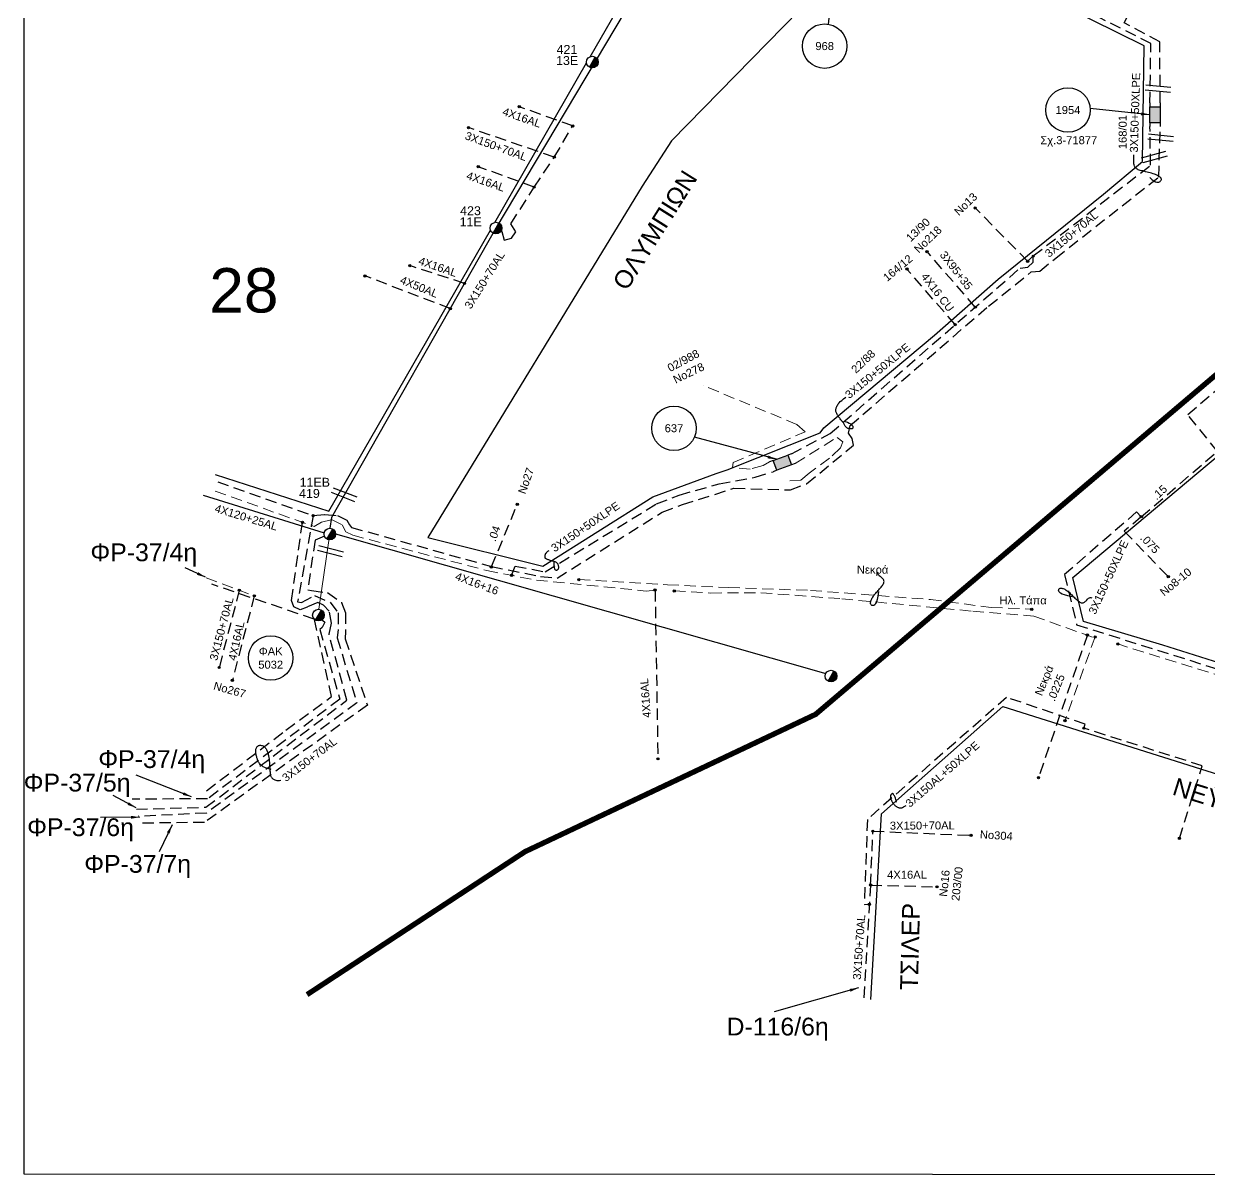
# Model space of a CAD drawing. Header units: millimetres. Extents: x 800 to 1929, y 264 to 786.
# Drawn here: x 800.5 to 933.8, y 263.7 to 393.5 of the extents above; entities that cross this region are included whole.
import ezdxf

# ---------------------------------------------------------------- set-up
doc = ezdxf.new("R2010")
doc.units = ezdxf.units.MM
doc.linetypes.add('DASHED', pattern=[19.05, 12.7, -6.35])
doc.linetypes.add('DASHEDX2', pattern=[38.1, 25.4, -12.7])
for name, color, linetype in [('Link Box 4 Διευθύνσεων', 7, 'Continuous'), ('Γυμνά εναέρια ΧΤ και ΦΟΠ (3Φ)   4x16+16AL', 7, 'Continuous'), ('Γυμνά εναέρια ΧΤ και ΦΟΠ (3Φ)   4x50+16AL', 7, 'Continuous'), ('Επιγραφές - Σχήματα', 7, 'Continuous'), ('Καλώδια ΧΤ   3x150+50AL', 7, 'DASHED'), ('Καλώδια ΧΤ   3x150+50AL XLPE', 7, 'DASHED'), ('Καλώδια ΧΤ   3x150+70AL', 7, 'DASHED'), ('Καλώδια ΧΤ   3x150AL+50XLPE', 7, 'DASHED'), ('Καλώδια ΧΤ   3x95+35 CU', 7, 'DASHED'), ('Στύλος ΦΜ', 7, 'Continuous'), ('Στύλος ΦΜ @ 1', 7, 'Continuous'), ('Συνδέσεις', 7, 'Continuous'), ('Συνεστραμμένα ΧΤ   4x120+25 AL', 7, 'SYN_LINE'), ('Τομή', 7, 'Continuous'), ('Υπόβαθρο ΔΕΗ', 7, 'Continuous'), ('Υπόγεια Καλώδια Δικτύου ΧΤ   .04', 7, 'DASHED'), ('Υπόγεια Καλώδια Δικτύου ΧΤ   .15', 7, 'DASHED'), ('Υπόγεια καλώδια Δικτύου ΧΤ και Παρ. ΧΤ - 3X150+70 AL', 7, 'DASHED'), ('Υπόγεια καλώδια Παροχών ΧΤ   .0225', 7, 'DASHED'), ('Υπόγεια καλώδια Παροχών ΧΤ   .075', 7, 'DASHED'), ('Υπόγεια καλώδια Παροχών ΧΤ   4x16AL', 7, 'DASHED'), ('Υπόγεια καλώδια Παροχών ΧΤ   4x16CU', 7, 'DASHED'), ('Υπόγεια καλώδια Παροχών ΧΤ   4x50AL', 7, 'DASHED')]:
    doc.layers.add(name, color=color, linetype=linetype)
doc.layers.add('Άγνωστα', color=7, linetype='Continuous', lineweight=5)
doc.styles.get("Standard").update_dxf_attribs({"font": 'arial.ttf'})
doc.linetypes.add('SYN_LINE', pattern='A,0.5,-0.0001,["/\\/\\/\\/",Standard,S=0.1,R=0,X=0,Y=-0.05],-0.25', length=0.7501)
doc.dimstyles.new('ISO-25', dxfattribs={"dimtxt": 2.5, "dimasz": 1, "dimexe": 1.25, "dimexo": 0.625, "dimtad": 1, "dimtxsty": 'Standard', "dimcen": 2.5, "dimadec": 0, "dimazin": 0, "dimtfac": 1, "dimtmove": 0, "dimatfit": 3, "dimfxl": 1.25, "dimarcsym": 0})

# ---------------------------------------------------------------- blocks, each defined once
blk = doc.blocks.new('ΥΠΑΡΧΩΝ ΤΣΙΜΕΝΤΕΝΙΟΣ ΣΤΥΛΟΣ')
at = {"layer": 'Στύλος ΦΜ'}
blk.add_hatch(color=256, dxfattribs=at).paths.add_polyline_path([(-1.29, -2.28, 0.574793), (2.62, 0, 0.268822), (1.3, 2.27)])
blk.add_line((-1.29, -2.28), (1.3, 2.27), dxfattribs=at)
blk.add_circle((0, 0), 2.62, dxfattribs=at)
at = {"layer": 'Στύλος ΦΜ', "flags": 4}
for tag, p in [('ΑΡΙΘΜΟΣ', (-4.68, 8.05)), ('ΤΥΠΟΣ', (-4.91, 3.03))]:
    blk.add_attdef(tag, p, '', height=4, dxfattribs=at)
blk = doc.blocks.new('ΤΟΜΗ')
at = {"layer": 'Τομή', "ltscale": 40}
for p, q in [((-5.68, 0), (5.68, 0)), ((5.68, -2.33), (-5.68, -2.33))]:
    blk.add_line(p, q, dxfattribs=at)
blk = doc.blocks.new('*U37')
at = {"layer": 'Συνδέσεις', "linetype": 'SYN_LINE', "ltscale": 40}
blk.add_hatch(color=256, dxfattribs=at).paths.add_polyline_path([(0.5, -0.01, 1), (-0.5, -0.01, 1)])
at = {"layer": 'Συνδέσεις'}
blk.add_circle((0, -0.01), 0.5, dxfattribs=at)
blk = doc.blocks.new('LINK BOX 4 ΑΝΑΧΩΡΗΣΕΩΝ')
at = {"layer": 'Link Box 4 Διευθύνσεων', "ltscale": 40}
blk.add_hatch(color=256, dxfattribs=at).paths.add_polyline_path([(-3.54, 0), (-3.54, -4.67), (3.54, -4.67), (3.54, 0)])
for p, q in [((-3.54, 0), (-5.33, 0)), ((5.33, 0), (3.54, 0)), ((-3.54, -4.67), (-5.33, -4.67)), ((5.33, -4.67), (3.54, -4.67))]:
    blk.add_line(p, q, dxfattribs=at)
blk.add_lwpolyline([(-3.54, -4.67), (-3.54, 0), (3.54, 0), (3.54, -4.67)], close=True, dxfattribs=at)

msp = doc.modelspace()

# ---------------------------------------------------------------- linework, layer by layer
at = {"layer": 'Άγνωστα', "linetype": 'DASHED', "ltscale": 0.1}
for points in [[(914.022, 367.349), (913.397, 366.773), (907.496, 372.771)], [(884.352, 344.188), (883.647, 343.775), (882.204, 343.384), (880.205, 343.562), (880.287, 344.125), (888.378, 347.576), (887.438, 348.411), (876.883, 352.811)], [(862.91, 330.953), (872.903, 330.375), (879.74, 330.06), (888.969, 329.743), (902.466, 328.714), (909.305, 327.826), (913.774, 327.633)]]:
    msp.add_lwpolyline(points, dxfattribs=at)
at = {"layer": 'Άγνωστα', "color": 85, "linetype": 'DASHED', "ltscale": 0.1}
for points in [[(887.257, 344.03), (891.974, 346.96), (892.626, 346.438), (892.333, 345.771), (891.122, 344.626), (888.828, 342.93), (887.876, 342.14), (886.634, 342.075)], [(822.011, 340.91), (833.136, 336.937), (833.968, 337.404), (835.068, 337.672), (835.079, 337.737), (836.287, 337.114), (836.702, 336.335), (837.482, 335.946), (852.565, 331.98), (858.138, 330.891), (870.493, 329.672), (871.493, 329.782)]]:
    msp.add_lwpolyline(points, dxfattribs=at)
at = {"layer": 'Άγνωστα', "color": 1, "linetype": 'SYN_LINE', "ltscale": 10}
msp.add_lwpolyline([(834.833, 335.616), (833.683, 327.619)], dxfattribs=at)
at = {"layer": 'Άγνωστα', "color": 1, "linetype": 'DASHED', "ltscale": 0.1}
msp.add_lwpolyline([(821.013, 331.155), (826.412, 329.132)], dxfattribs=at)
at = {"layer": 'Άγνωστα', "color": 7, "linetype": 'DASHED', "ltscale": 0.1}
for points in [[(873.656, 329.679), (877.717, 329.447), (883.401, 329.468), (892.487, 328.803), (907.218, 327.401), (914.106, 326.849), (920.94, 324.391)], [(920.989, 324.509), (917.592, 315.084)]]:
    msp.add_lwpolyline(points, dxfattribs=at)
at = {"layer": 'Άγνωστα', "color": 62, "linetype": 'DASHED', "ltscale": 0.1}
msp.add_lwpolyline([(923.421, 323.754), (923.421, 323.754), (942.609, 317.744), (950.66, 315.018), (964.025, 310.998), (978.509, 306.131)], dxfattribs=at)
at = {"layer": 'Γυμνά εναέρια ΧΤ και ΦΟΠ (3Φ)   4x16+16AL'}
msp.add_lwpolyline([(835.562, 336.09), (890.686, 320.377), (890.686, 320.377), (890.686, 320.377), (890.686, 320.377), (890.686, 320.377), (890.686, 320.377)], dxfattribs=at)
at = {"layer": 'Γυμνά εναέρια ΧΤ και ΦΟΠ (3Φ)   4x50+16AL', "color": 5, "linetype": 'Continuous', "ltscale": 0.1}
msp.add_lwpolyline([(891.406, 425.93), (869.302, 396.904), (853.595, 370.504), (835.114, 337.956), (834.917, 336.732)], dxfattribs=at)
at = {"layer": 'Επιγραφές - Σχήματα'}
msp.add_lwpolyline([(800.476, 264.095), (1822.688, 263.717), (1822.688, 785.504), (800.476, 785.504)], close=True, dxfattribs=at)
for points in [[(891.003, 393.434), (892.107, 403.897)], [(927.122, 376.193), (927.378, 375.97), (927.594, 375.814), (927.776, 375.715), (927.925, 375.665), (928.048, 375.653), (928.147, 375.67), (928.228, 375.707), (928.293, 375.754), (928.348, 375.802), (928.39, 375.852), (928.421, 375.901), (928.438, 375.952), (928.442, 376.004), (928.431, 376.057), (928.405, 376.111), (928.364, 376.166), (928.306, 376.223), (928.232, 376.281), (928.143, 376.34), (928.04, 376.398), (927.924, 376.456), (927.795, 376.513), (927.655, 376.568), (927.504, 376.621), (927.343, 376.672), (927.176, 376.72), (927.004, 376.765), (926.832, 376.808), (926.662, 376.849), (926.496, 376.888), (926.339, 376.926), (926.194, 376.962), (926.061, 376.997), (925.942, 377.033), (925.836, 377.072), (925.741, 377.116), (925.658, 377.167), (925.585, 377.227), (925.521, 377.299), (925.466, 377.384), (925.42, 377.484), (925.382, 377.602), (925.354, 377.738), (925.334, 377.893), (925.324, 378.071), (925.325, 378.272), (925.336, 378.497), (925.359, 378.748)], [(892.877, 348.747), (893.136, 348.651), (893.338, 348.556), (893.491, 348.465), (893.6, 348.377), (893.674, 348.296), (893.719, 348.221), (893.743, 348.153), (893.751, 348.095), (893.751, 348.047), (893.743, 348.008), (893.728, 347.977), (893.706, 347.953), (893.677, 347.936), (893.641, 347.924), (893.599, 347.916), (893.551, 347.911), (893.497, 347.909), (893.439, 347.91), (893.377, 347.914), (893.313, 347.924), (893.249, 347.938), (893.187, 347.959), (893.126, 347.987), (893.07, 348.022), (893.019, 348.066), (892.971, 348.117), (892.927, 348.174), (892.885, 348.236), (892.844, 348.303), (892.802, 348.372), (892.76, 348.443), (892.715, 348.514), (892.667, 348.585), (892.615, 348.656), (892.561, 348.727), (892.505, 348.799), (892.447, 348.872), (892.387, 348.947), (892.325, 349.025), (892.263, 349.105), (892.2, 349.189), (892.137, 349.275), (892.077, 349.363), (892.02, 349.452), (891.968, 349.541), (891.921, 349.63), (891.883, 349.717), (891.853, 349.801), (891.832, 349.883), (891.821, 349.963), (891.82, 350.041), (891.827, 350.119), (891.842, 350.197), (891.864, 350.277), (891.894, 350.359), (891.93, 350.444), (891.973, 350.533), (892.029, 350.628), (892.102, 350.732), (892.2, 350.848), (892.327, 350.977), (892.491, 351.122), (892.696, 351.286), (892.95, 351.471)], [(860.113, 332.939), (860.103, 332.671), (860.112, 332.461), (860.137, 332.301), (860.175, 332.186), (860.223, 332.108), (860.277, 332.059), (860.333, 332.035), (860.388, 332.026), (860.44, 332.028), (860.487, 332.04), (860.529, 332.06), (860.566, 332.088), (860.597, 332.124), (860.622, 332.167), (860.64, 332.217), (860.652, 332.274), (860.656, 332.337), (860.653, 332.404), (860.643, 332.473), (860.626, 332.543), (860.603, 332.612), (860.573, 332.678), (860.537, 332.739), (860.495, 332.794), (860.447, 332.841), (860.393, 332.88), (860.334, 332.914), (860.269, 332.944), (860.2, 332.969), (860.126, 332.993), (860.047, 333.015), (859.964, 333.037), (859.878, 333.061), (859.789, 333.086), (859.7, 333.111), (859.613, 333.137), (859.529, 333.163), (859.45, 333.189), (859.379, 333.215), (859.317, 333.241), (859.266, 333.265), (859.224, 333.29), (859.191, 333.314), (859.166, 333.338), (859.147, 333.363), (859.134, 333.388), (859.125, 333.415), (859.119, 333.444), (859.116, 333.474), (859.114, 333.505), (859.114, 333.538), (859.116, 333.571), (859.119, 333.605), (859.123, 333.639), (859.128, 333.672), (859.134, 333.704), (859.142, 333.735), (859.15, 333.766), (859.159, 333.795), (859.171, 333.825), (859.184, 333.854), (859.199, 333.884), (859.217, 333.914), (859.237, 333.945), (859.26, 333.978), (859.288, 334.011), (859.319, 334.046), (859.355, 334.081), (859.397, 334.116), (859.445, 334.151), (859.499, 334.185), (859.561, 334.22)], [(896.609, 329.6), (896.552, 329.109), (896.479, 328.731), (896.394, 328.451), (896.302, 328.256), (896.206, 328.131), (896.112, 328.062), (896.024, 328.035), (895.945, 328.036), (895.878, 328.054), (895.825, 328.084), (895.785, 328.126), (895.756, 328.178), (895.738, 328.239), (895.731, 328.307), (895.734, 328.381), (895.746, 328.46), (895.767, 328.542), (895.796, 328.627), (895.832, 328.715), (895.875, 328.804), (895.925, 328.895), (895.981, 328.987), (896.042, 329.079), (896.109, 329.172), (896.18, 329.264), (896.255, 329.355), (896.333, 329.447), (896.413, 329.54), (896.496, 329.632), (896.579, 329.726), (896.664, 329.821), (896.748, 329.918), (896.831, 330.016), (896.911, 330.114), (896.987, 330.213), (897.056, 330.31), (897.117, 330.406), (897.168, 330.498), (897.206, 330.586), (897.231, 330.669), (897.241, 330.746), (897.236, 330.818), (897.217, 330.886), (897.186, 330.951), (897.143, 331.013), (897.089, 331.074), (897.025, 331.135), (896.953, 331.196), (896.873, 331.258), (896.792, 331.322), (896.714, 331.39), (896.646, 331.463), (896.593, 331.54), (896.561, 331.624), (896.555, 331.715), (896.581, 331.814)], [(918.402, 329.036), (917.917, 329.127), (917.545, 329.225), (917.272, 329.329), (917.083, 329.434), (916.964, 329.537), (916.902, 329.636), (916.881, 329.726), (916.888, 329.805), (916.91, 329.87), (916.944, 329.921), (916.988, 329.958), (917.042, 329.984), (917.104, 329.997), (917.172, 330), (917.246, 329.992), (917.323, 329.974), (917.404, 329.948), (917.487, 329.914), (917.572, 329.872), (917.659, 329.823), (917.746, 329.767), (917.834, 329.705), (917.922, 329.637), (918.009, 329.565), (918.096, 329.488), (918.183, 329.407), (918.269, 329.323), (918.356, 329.236), (918.443, 329.147), (918.531, 329.058), (918.62, 328.967), (918.71, 328.877), (918.803, 328.788), (918.896, 328.701), (918.989, 328.619), (919.082, 328.543), (919.173, 328.476), (919.261, 328.419), (919.346, 328.374), (919.428, 328.344), (919.504, 328.329), (919.576, 328.329), (919.645, 328.343), (919.712, 328.37), (919.777, 328.409), (919.841, 328.459), (919.906, 328.518), (919.972, 328.586), (920.039, 328.661), (920.109, 328.738), (920.182, 328.811), (920.259, 328.874), (920.34, 328.922), (920.426, 328.949), (920.517, 328.948), (920.614, 328.916)], [(828.31, 309.576), (828.031, 309.653), (827.794, 309.735), (827.594, 309.819), (827.428, 309.905), (827.29, 309.992), (827.177, 310.079), (827.085, 310.166), (827.009, 310.251), (826.946, 310.334), (826.894, 310.414), (826.85, 310.495), (826.813, 310.575), (826.782, 310.655), (826.754, 310.738), (826.729, 310.823), (826.704, 310.911), (826.679, 311.003), (826.653, 311.098), (826.629, 311.196), (826.607, 311.296), (826.589, 311.396), (826.576, 311.496), (826.568, 311.596), (826.568, 311.694), (826.576, 311.79), (826.593, 311.882), (826.618, 311.969), (826.652, 312.049), (826.694, 312.121), (826.745, 312.184), (826.805, 312.236), (826.874, 312.276), (826.951, 312.302), (827.034, 312.316), (827.123, 312.316), (827.213, 312.304), (827.304, 312.281), (827.393, 312.246), (827.477, 312.199), (827.555, 312.142), (827.625, 312.075), (827.687, 312), (827.743, 311.917), (827.791, 311.829), (827.834, 311.738), (827.872, 311.643), (827.906, 311.549), (827.936, 311.455), (827.963, 311.363), (827.987, 311.274), (828.009, 311.185), (828.028, 311.097), (828.045, 311.008), (828.06, 310.918), (828.073, 310.826), (828.085, 310.732), (828.094, 310.634), (828.103, 310.533), (828.11, 310.43), (828.116, 310.324), (828.122, 310.216), (828.128, 310.106), (828.133, 309.994), (828.139, 309.882), (828.146, 309.768), (828.153, 309.655), (828.161, 309.543), (828.169, 309.434), (828.179, 309.329), (828.19, 309.228), (828.202, 309.134), (828.215, 309.046), (828.231, 308.967), (828.248, 308.895), (828.27, 308.83), (828.297, 308.769), (828.331, 308.713), (828.373, 308.66), (828.423, 308.608), (828.484, 308.557), (828.556, 308.506), (828.641, 308.459), (828.737, 308.417), (828.845, 308.384), (828.965, 308.364), (829.098, 308.359), (829.244, 308.372), (829.402, 308.407)], [(898.628, 305.923), (898.599, 306.09), (898.564, 306.236), (898.526, 306.365), (898.486, 306.475), (898.444, 306.57), (898.402, 306.649), (898.363, 306.715), (898.325, 306.767), (898.292, 306.808), (898.262, 306.839), (898.236, 306.86), (898.211, 306.872), (898.189, 306.878), (898.168, 306.877), (898.149, 306.872), (898.129, 306.862), (898.11, 306.85), (898.09, 306.835), (898.071, 306.817), (898.053, 306.797), (898.035, 306.775), (898.019, 306.751), (898.003, 306.724), (897.99, 306.696), (897.978, 306.667), (897.968, 306.635), (897.96, 306.602), (897.955, 306.567), (897.952, 306.531), (897.952, 306.493), (897.955, 306.453), (897.962, 306.412), (897.971, 306.369), (897.984, 306.324), (898, 306.278), (898.019, 306.229), (898.041, 306.179), (898.066, 306.127), (898.094, 306.073), (898.125, 306.017), (898.158, 305.959), (898.195, 305.899), (898.234, 305.839), (898.275, 305.779), (898.32, 305.72), (898.367, 305.663), (898.416, 305.608), (898.468, 305.556), (898.523, 305.508), (898.58, 305.464), (898.638, 305.424), (898.698, 305.389), (898.76, 305.357), (898.822, 305.33), (898.885, 305.308), (898.949, 305.29), (899.012, 305.277), (899.08, 305.272), (899.153, 305.277), (899.236, 305.296), (899.333, 305.33), (899.445, 305.384), (899.577, 305.459), (899.731, 305.559)]]:
    msp.add_lwpolyline(points, dxfattribs=at)
for centre in [(890.564, 390.973), (917.935, 383.777), (873.619, 347.98), (828.258, 322.132)]:
    msp.add_circle(centre, 2.5, dxfattribs=at)
at = {"layer": 'Καλώδια ΧΤ   3x150+50AL', "color": 5, "ltscale": 0.1}
msp.add_lwpolyline([(928.32, 384.579), (928.25, 391.456), (924.242, 393.611), (926.001, 396.904), (929.661, 404.175), (892.659, 423.344), (891.39, 423.081), (889.214, 424.286), (872.521, 428.446), (871.444, 429.428), (864.281, 432.965), (847.45, 439.639), (830.99, 447.92), (821.42, 452.956)], dxfattribs=at)
at = {"layer": 'Καλώδια ΧΤ   3x150+50AL XLPE', "color": 6, "linetype": 'DASHED', "ltscale": 0.1}
msp.add_lwpolyline([(927.153, 384.579), (927.259, 391.265), (916.055, 396.904), (893.804, 408.034), (893.063, 406.484)], dxfattribs=at)
at = {"layer": 'Καλώδια ΧΤ   3x150+50AL XLPE', "color": 27, "linetype": 'DASHED', "ltscale": 0.1}
msp.add_lwpolyline([(822.293, 341.957), (833.032, 338.16), (834.348, 338.27), (835.788, 338.168), (836.826, 337.628), (837.117, 337.119), (837.335, 336.828), (853.103, 332.434), (858.603, 331.307), (860.461, 331.124), (872.295, 338.56), (874.566, 339.397), (880.347, 341.228), (886.712, 341.049), (888.54, 341.735), (893.821, 346.077), (893.653, 346.818), (893.245, 347.429), (893.43, 348.299), (909.009, 361.723), (913.807, 365.572), (914.756, 365.667), (916.559, 367.136), (928.147, 376.249), (928.318, 381.914)], dxfattribs=at)
at = {"layer": 'Καλώδια ΧΤ   3x150+50AL XLPE', "color": 85, "linetype": 'DASHED', "ltscale": 0.1}
msp.add_lwpolyline([(855.351, 331.435), (855.762, 332.485), (859.124, 331.83), (871.654, 339.478), (874.203, 340.47), (878.681, 341.731), (882.753, 342.48), (884.762, 343.096)], dxfattribs=at)
at = {"layer": 'Καλώδια ΧΤ   3x150+50AL XLPE', "color": 2, "linetype": 'DASHED', "ltscale": 0.1}
msp.add_lwpolyline([(926.18, 338.034), (925.658, 338.568), (917.559, 331.544), (918.907, 325.872), (944.474, 317.847), (959.766, 312.992), (963.035, 311.993), (966.074, 311.109), (978.871, 307.24)], dxfattribs=at)
at = {"layer": 'Καλώδια ΧΤ   3x150+70AL', "color": 5, "linetype": 'DASHED', "ltscale": 0.1}
msp.add_lwpolyline([(860.157, 378.481), (850.5, 381.804)], dxfattribs=at)
at = {"layer": 'Καλώδια ΧΤ   3x150+70AL', "color": 85, "ltscale": 0.1}
msp.add_lwpolyline([(813.148, 305.12), (820.964, 305.347), (836.836, 317.4), (834.816, 324.8), (835.103, 326.059), (834.845, 327.416), (834.2, 328.092), (833.54, 328.398), (832.363, 327.867), (831.558, 327.561), (830.865, 327.899), (830.607, 328.623), (831.835, 337.392)], dxfattribs=at)
at = {"layer": 'Καλώδια ΧΤ   3x150+70AL', "color": 27, "ltscale": 0.1}
msp.add_lwpolyline([(833.032, 338.16), (831.281, 328.445), (831.735, 328.38), (833.192, 329.157), (834.941, 328.413), (835.851, 327.203), (835.851, 325.359), (835.722, 324.42), (837.957, 317.098), (821.036, 304.685), (813.393, 304.33)], dxfattribs=at)
at = {"layer": 'Καλώδια ΧΤ   3x150+70AL', "color": 5, "ltscale": 0.1}
msp.add_lwpolyline([(834.3, 335.837), (833.248, 335.408), (832.421, 329.803), (832.861, 329.726), (834.644, 329.493), (836.226, 328.398), (836.666, 327.236), (836.666, 325.138), (836.64, 324.312), (839.131, 316.838), (820.82, 303.636), (813.272, 303.553)], dxfattribs=at)
at = {"layer": 'Καλώδια ΧΤ   3x150+70AL', "color": 7, "ltscale": 0.1}
msp.add_lwpolyline([(821.038, 307.192), (829.941, 314.008), (835.111, 317.789), (833.163, 326.511), (821.625, 330.43)], dxfattribs=at)
at = {"layer": 'Καλώδια ΧΤ   3x150+70AL', "color": 1, "ltscale": 0.1}
msp.add_lwpolyline([(833.918, 326.493), (834.337, 326.175), (834.057, 325.578), (833.765, 325.349), (836.024, 317.507), (821.16, 306.291), (812.692, 306.258)], dxfattribs=at)
at = {"layer": 'Καλώδια ΧΤ   3x150+70AL', "color": 85, "linetype": 'DASHED', "ltscale": 0.1}
msp.add_lwpolyline([(895.729, 296.594), (895.986, 302.657), (907.021, 302.189)], dxfattribs=at)
at = {"layer": 'Καλώδια ΧΤ   3x150AL+50XLPE', "color": 85, "ltscale": 0.1}
for points in [[(919.716, 314.242), (919.875, 314.69), (911.035, 317.706), (895.365, 303.981), (895.029, 294.392), (895.695, 294.429)], [(930.471, 301.847), (933.03, 310.012), (919.716, 314.242)]]:
    msp.add_lwpolyline(points, dxfattribs=at)
at = {"layer": 'Καλώδια ΧΤ   3x95+35 CU', "linetype": 'DASHED', "ltscale": 0.1}
msp.add_lwpolyline([(907.506, 361.613), (902.084, 367.856)], dxfattribs=at)
at = {"layer": 'Συνεστραμμένα ΧΤ   4x120+25 AL', "color": 1, "ltscale": 10}
msp.add_lwpolyline([(820.66, 340.468), (834.267, 336.208)], dxfattribs=at)
at = {"layer": 'Υπόβαθρο ΔΕΗ', "linetype": 'DASHEDX2', "ltscale": 0.5, "const_width": 0.6, "flags": 128}
msp.add_lwpolyline([(832.344, 284.266), (856.857, 300.347), (889.55, 315.802), (934.941, 354.308), (1014.073, 421.285), (1149.871, 538.765), (1218.128, 597.608), (1288.246, 657.352), (1365.983, 724.094), (1393.161, 747.604), (1397.349, 751.092), (1399.044, 752.188), (1401.238, 753.184), (1426.765, 765.542)], dxfattribs=at)
at = {"layer": 'Υπόβαθρο ΔΕΗ'}
for points in [[(864.184, 389.78), (868.276, 396.904), (877.889, 410.266), (842.194, 426.203), (823.33, 436.199)], [(914.646, 396.904), (893.732, 407.279), (889.542, 396.904), (889.542, 396.904), (889.542, 396.904), (889.542, 396.904), (889.542, 396.904), (873.332, 380.322), (870.021, 375.213), (845.935, 335.699), (858.873, 332.473), (871.254, 340.282), (878.345, 342.904), (879.603, 343.323), (890.044, 347.469), (890.463, 348.045), (902.918, 358.462), (910.091, 364.766), (921.923, 374.335), (926.314, 377.997), (926.504, 391.015), (914.646, 396.904)], [(853.481, 371.148), (863.787, 389.09)], [(822.027, 342.77), (834.812, 338.648), (852.981, 370.277)], [(919.663, 326.243), (918.473, 331.179), (949.148, 356.928), (986.66, 346.527), (982.607, 306.596), (952.804, 315.93), (928.594, 323.59), (919.663, 326.243)], [(895.769, 283.725), (896.947, 304.588), (910.591, 316.675), (951.632, 303.731), (981.14, 294.712), (980.028, 283.517)]]:
    msp.add_lwpolyline(points, dxfattribs=at)
at = {"layer": 'Υπόγεια Καλώδια Δικτύου ΧΤ   .04', "color": 30, "linetype": 'DASHED', "ltscale": 0.1}
msp.add_lwpolyline([(853.103, 332.434), (855.993, 339.421)], dxfattribs=at)
at = {"layer": 'Υπόγεια Καλώδια Δικτύου ΧΤ   .15', "color": 2, "ltscale": 0.1}
for points in [[(934.75, 345.366), (931.408, 349.52), (954.11, 368.997), (955.73, 370.257)], [(926.18, 338.034), (934.75, 345.366)]]:
    msp.add_lwpolyline(points, dxfattribs=at)
at = {"layer": 'Υπόγεια καλώδια Δικτύου ΧΤ και Παρ. ΧΤ - 3X150+70 AL', "ltscale": 0.1}
msp.add_lwpolyline([(886.848, 345.123), (891.185, 347.383), (908.473, 362.454), (912.539, 365.991), (913.421, 366.097), (914.022, 366.661), (914.022, 367.367), (927.231, 377.568), (927.151, 381.915)], dxfattribs=at)
at = {"layer": 'Υπόγεια καλώδια Δικτύου ΧΤ και Παρ. ΧΤ - 3X150+70 AL', "color": 1, "ltscale": 0.1}
msp.add_lwpolyline([(824.723, 329.765), (822.46, 321.072)], dxfattribs=at)
at = {"layer": 'Υπόγεια καλώδια Δικτύου ΧΤ και Παρ. ΧΤ - 3X150+70 AL', "color": 85, "ltscale": 0.1}
msp.add_lwpolyline([(895.729, 296.594), (894.964, 283.612)], dxfattribs=at)
at = {"layer": 'Υπόγεια καλώδια Παροχών ΧΤ   .0225', "color": 7, "linetype": 'DASHED', "ltscale": 0.1}
msp.add_lwpolyline([(920.112, 324.737), (914.615, 308.678)], dxfattribs=at)
at = {"layer": 'Υπόγεια καλώδια Παροχών ΧΤ   .075', "color": 2, "ltscale": 0.1}
msp.add_lwpolyline([(926.18, 338.034), (924.263, 336.406), (929.218, 331.284)], dxfattribs=at)
at = {"layer": 'Υπόγεια καλώδια Παροχών ΧΤ   4x16AL', "color": 5, "ltscale": 0.1}
for points in [[(853.595, 370.504), (854.273, 370.128), (854.532, 369.127), (855.339, 369.385), (855.824, 370.063), (855.275, 370.999), (857.894, 375.113), (860.157, 378.481), (862.224, 381.998), (856.217, 384.16)], [(857.894, 375.113), (851.599, 377.408)], [(850.059, 364.277), (843.905, 366.283)]]:
    msp.add_lwpolyline(points, dxfattribs=at)
at = {"layer": 'Υπόγεια καλώδια Παροχών ΧΤ   4x16AL', "color": 85, "ltscale": 0.1}
for points in [[(871.493, 329.782), (871.807, 310.794)], [(895.729, 296.594), (903.195, 296.391)]]:
    msp.add_lwpolyline(points, dxfattribs=at)
at = {"layer": 'Υπόγεια καλώδια Παροχών ΧΤ   4x16AL', "color": 1, "ltscale": 0.1}
msp.add_lwpolyline([(826.412, 329.132), (823.944, 319.623)], dxfattribs=at)
at = {"layer": 'Υπόγεια καλώδια Παροχών ΧΤ   4x16CU', "ltscale": 0.1}
msp.add_lwpolyline([(905.241, 359.646), (899.819, 365.889)], dxfattribs=at)
at = {"layer": 'Υπόγεια καλώδια Παροχών ΧΤ   4x50AL', "color": 5, "ltscale": 0.1}
msp.add_lwpolyline([(848.454, 361.45), (838.867, 365.121)], dxfattribs=at)

# ---------------------------------------------------------------- block references
at = {"layer": 'Link Box 4 Διευθύνσεων'}
for p, xscale, yscale, zscale, rotation in [((927.152, 383.247), 0.2500000000000003, 0.2500000000000003, 0.2500000000000003, 89.95760839588681), ((885.6, 344.656), 0.2500000000000216, 0.2500000000000216, 0.2500000000000216, 20.52804121423689)]:
    msp.add_blockref('LINK BOX 4 ΑΝΑΧΩΡΗΣΕΩΝ', p, dxfattribs=dict(at, xscale=xscale, yscale=yscale, zscale=zscale, rotation=rotation))
at = {"layer": 'Στύλος ΦΜ @ 1', "ltscale": 40}
ref = msp.add_blockref('ΥΠΑΡΧΩΝ ΤΣΙΜΕΝΤΕΝΙΟΣ ΣΤΥΛΟΣ', (864.436, 389.177), dxfattribs=dict(at, xscale=0.25, yscale=0.25, zscale=0.25))
ref.add_attrib('ΤΥΠΟΣ', '13E', (860.356, 388.847), dxfattribs={"layer": 'Στύλος ΦΜ', "height": 1, "flags": 4})
ref.add_attrib('ΑΡΙΘΜΟΣ', '421', (860.415, 390.104), dxfattribs={"layer": 'Στύλος ΦΜ', "height": 1, "flags": 4})
ref = msp.add_blockref('ΥΠΑΡΧΩΝ ΤΣΙΜΕΝΤΕΝΙΟΣ ΣΤΥΛΟΣ', (853.595, 370.504), dxfattribs=dict(at, xscale=0.25, yscale=0.25, zscale=0.25))
ref.add_attrib('ΤΥΠΟΣ', '11E', (849.506, 370.698), dxfattribs={"layer": 'Στύλος ΦΜ', "height": 1, "flags": 4})
ref.add_attrib('ΑΡΙΘΜΟΣ', '423', (849.565, 371.955), dxfattribs={"layer": 'Στύλος ΦΜ', "height": 1, "flags": 4})
ref = msp.add_blockref('ΥΠΑΡΧΩΝ ΤΣΙΜΕΝΤΕΝΙΟΣ ΣΤΥΛΟΣ', (834.908, 336.078), dxfattribs=dict(at, xscale=0.25, yscale=0.25, zscale=0.25))
ref.add_attrib('ΤΥΠΟΣ', '419', (831.451, 340.15), dxfattribs={"layer": 'Στύλος ΦΜ', "height": 1, "flags": 4})
ref.add_attrib('ΑΡΙΘΜΟΣ', '11EB', (831.51, 341.407), dxfattribs={"layer": 'Στύλος ΦΜ', "height": 1, "flags": 4})
at = {"layer": 'Στύλος ΦΜ @ 1', "ltscale": 40, "xscale": 0.25, "yscale": 0.25, "zscale": 0.25}
for p in [(833.632, 326.967), (891.28, 320.104)]:
    msp.add_blockref('ΥΠΑΡΧΩΝ ΤΣΙΜΕΝΤΕΝΙΟΣ ΣΤΥΛΟΣ', p, dxfattribs=at)
at = {"layer": 'Συνδέσεις', "xscale": 0.25, "yscale": 0.25, "zscale": 0.25}
for p in [(856.217, 384.16), (850.5, 381.804), (862.224, 381.998), (851.599, 377.408), (860.157, 378.481), (857.894, 375.113), (907.496, 372.771), (902.084, 367.856), (913.397, 366.773), (914.022, 367.349), (843.905, 366.283), (899.82, 365.891), (838.867, 365.121), (850.059, 364.277), (848.454, 361.45), (907.506, 361.613), (905.243, 359.648), (855.993, 339.421), (831.835, 337.392), (833.032, 338.16), (926.18, 338.034), (853.078, 332.376), (855.351, 331.435), (862.91, 330.953), (929.218, 331.284), (824.723, 329.765), (871.493, 329.782), (873.656, 329.679), (826.412, 329.132), (913.849, 327.603), (920.112, 324.737), (920.989, 324.509), (923.542, 323.72), (822.46, 321.072), (823.944, 319.623), (917.592, 315.084), (919.716, 314.242), (871.807, 310.794), (914.615, 308.678), (895.986, 302.657), (907.021, 302.189), (930.471, 301.847), (895.729, 296.594), (903.195, 296.391), (895.601, 294.424)]:
    msp.add_blockref('*U37', p, dxfattribs=at)
at = {"layer": 'Τομή'}
for p, xscale, yscale, zscale, rotation in [((928.101, 386.478), 0.2500000000000607, 0.2500000000000607, 0.2500000000000607, 354.4466958912296), ((928.39, 380.95), 0.2500000000000607, 0.2500000000000607, 0.2500000000000607, 354.4466958912296), ((927.569, 378.78), 0.2500000000000527, 0.2500000000000527, 0.2500000000000527, 14.87376761114723), ((836.616, 340.771), 0.250000000000034, 0.250000000000034, 0.250000000000034, 338.8490437442309), ((835.056, 334.445), 0.2499999999999933, 0.2499999999999933, 0.2499999999999933, 345.0144698907734)]:
    msp.add_blockref('ΤΟΜΗ', p, dxfattribs=dict(at, xscale=xscale, yscale=yscale, zscale=zscale, rotation=rotation))

# ---------------------------------------------------------------- texts
at = {"layer": 'Γυμνά εναέρια ΧΤ και ΦΟΠ (3Φ)   4x16+16AL', "color": 7, "insert": (849.237, 331.812), "char_height": 0.9, "width": 84.18588, "attachment_point": 1, "rotation": 339.7411}
msp.add_mtext('4X16+16', dxfattribs=at)
at = {"layer": 'Επιγραφές - Σχήματα', "color": 7, "char_height": 0.9}
for s, insert, width, attachment_point in [('968', (890.564, 390.973), 0.62633, 5), ('1954', (917.935, 383.777), 0.62633, 5), ('637', (873.619, 347.98), 0.62633, 5), ('Νεκρά', (894.187, 332.527), 84.18588, 1), ('Ηλ. Τάπα', (910.22, 329.068), 84.18588, 1), ('ΦΑΚ\\P5032', (828.258, 322.132), 0.62633, 5)]:
    msp.add_mtext(s, dxfattribs=dict(at, insert=insert, width=width, attachment_point=attachment_point))
at = {"layer": 'Επιγραφές - Σχήματα', "color": 7, "char_height": 0.9, "width": 84.18588, "attachment_point": 1}
for s, insert, rotation in [('168/01', (923.63, 379.382), 89.92078), ('No13', (905.033, 372.49), 43.83655), ('13/90', (899.619, 369.545), 43.83655), ('No218', (900.525, 368.27), 43.83655), ('164/12', (897.024, 365.124), 39.96919), ('02/988', (872.765, 355.08), 28.15603), ('22/88', (893.458, 354.737), 43.83655), ('No278', (873.41, 353.794), 25.73959), ('No27', (856.046, 340.805), 70.50171), ('No8-10', (928.174, 329.739), 39.46545), ('No267', (821.99, 319.49), 344.34944), ('No304', (908.053, 302.746), 356.60296), ('No16', (903.435, 295.34), 84.03133), ('203/00', (904.816, 294.865), 84.03133)]:
    msp.add_mtext(s, dxfattribs=dict(at, insert=insert, rotation=rotation))
at = {"layer": 'Επιγραφές - Σχήματα'}
for s, insert, char_height, width, attachment_point in [('Σχ.3-71877', (918.025, 380.256), 0.9, 8.55915, 5), ('28', (821.357, 366.002), 5, 21.57091, 1), ('ΦΡ-37/4η', (807.977, 335.024), 2, 8.55915, 1), ('ΦΡ-37/4η', (808.867, 311.764), 2, 8.55915, 1), ('ΦΡ-37/5η', (800.476, 309.116), 2, 8.55915, 1), ('ΦΡ-37/6η', (800.863, 304.1), 2, 8.55915, 1), ('ΦΡ-37/7η', (807.284, 299.974), 2, 8.55915, 1), ('D-116/6η', (879.53, 281.673), 2, 8.55915, 1)]:
    msp.add_mtext(s, dxfattribs=dict(at, insert=insert, char_height=char_height, width=width, attachment_point=attachment_point))
at = {"layer": 'Επιγραφές - Σχήματα', "char_height": 2, "width": 22.30794, "attachment_point": 1}
for s, insert, rotation in [('ΟΛΥΜΠΙΩΝ', (866.6, 364.398), 57.88769), ('ΝΕΫΓΥ', (930.142, 308.714), 342.7228), ('ΤΣΙΛΕΡ', (899.04, 284.796), 88.46045)]:
    msp.add_mtext(s, dxfattribs=dict(at, insert=insert, rotation=rotation))
at = {"layer": 'Καλώδια ΧΤ   3x150+50AL XLPE', "color": 7, "char_height": 0.9, "width": 84.18588, "attachment_point": 1}
for insert, rotation in [((924.884, 379.015), 88.23512), ((892.756, 351.944), 39.26), ((859.682, 334.754), 34.06824), ((920.202, 327.344), 65.31829)]:
    msp.add_mtext('3X150+50XLPE', dxfattribs=dict(at, insert=insert, rotation=rotation))
at = {"layer": 'Καλώδια ΧΤ   3x150+70AL', "color": 7, "char_height": 0.9, "width": 84.18588, "attachment_point": 1}
for insert, rotation in [((850.332, 381.383), 339.90912), ((850.001, 361.796), 57.98428), ((829.429, 308.882), 36.97048), ((897.893, 303.729), 0.19716)]:
    msp.add_mtext('3X150+70AL', dxfattribs=dict(at, insert=insert, rotation=rotation))
at = {"layer": 'Καλώδια ΧΤ   3x150AL+50XLPE', "color": 7, "insert": (903.824, 309.05), "char_height": 0.9, "width": 13.92422, "attachment_point": 5, "rotation": 40.97943}
msp.add_mtext('3X150AL+50XLPE', dxfattribs=at)
at = {"layer": 'Καλώδια ΧΤ   3x95+35 CU', "color": 7, "char_height": 0.9, "width": 84.18588, "attachment_point": 1, "rotation": 307.69078}
for s, insert in [('3X95+35', (904.173, 368.021)), ('4X16 CU', (902.066, 365.577))]:
    msp.add_mtext(s, dxfattribs=dict(at, insert=insert))
at = {"layer": 'Συνεστραμμένα ΧΤ   4x120+25 AL', "color": 7, "insert": (822.143, 339.449), "char_height": 0.9, "width": 84.18588, "attachment_point": 1, "rotation": 343.0521}
msp.add_mtext('4X120+25AL', dxfattribs=at)
at = {"layer": 'Υπόγεια Καλώδια Δικτύου ΧΤ   .04', "color": 7, "insert": (852.692, 335.464), "char_height": 0.9, "width": 84.18588, "attachment_point": 1, "rotation": 70.50171}
msp.add_mtext('.04', dxfattribs=at)
at = {"layer": 'Υπόγεια Καλώδια Δικτύου ΧΤ   .15', "color": 7, "insert": (927.288, 340.513), "char_height": 0.9, "width": 84.18588, "attachment_point": 1, "rotation": 42.59787}
msp.add_mtext('.15', dxfattribs=at)
at = {"layer": 'Υπόγεια καλώδια Δικτύου ΧΤ και Παρ. ΧΤ - 3X150+70 AL', "color": 7, "char_height": 0.9, "width": 84.18588, "attachment_point": 1}
for insert, rotation in [((915.225, 367.828), 39.78354), ((821.366, 322.015), 75.17492), ((893.73, 285.985), 85.98788)]:
    msp.add_mtext('3X150+70AL', dxfattribs=dict(at, insert=insert, rotation=rotation))
at = {"layer": 'Υπόγεια καλώδια Παροχών ΧΤ   .0225', "color": 7, "char_height": 0.9, "width": 84.18588, "attachment_point": 1, "rotation": 67.74961}
for s, insert in [('Νεκρά', (914.165, 318.145)), ('.0225', (915.588, 317.517))]:
    msp.add_mtext(s, dxfattribs=dict(at, insert=insert))
at = {"layer": 'Υπόγεια καλώδια Παροχών ΧΤ   .075', "color": 7, "insert": (926.641, 336.193), "char_height": 0.9, "width": 84.18588, "attachment_point": 1, "rotation": 313.6793}
msp.add_mtext('.075', dxfattribs=at)
at = {"layer": 'Υπόγεια καλώδια Παροχών ΧΤ   4x16AL', "color": 7, "char_height": 0.9, "width": 84.18588, "attachment_point": 1}
for insert, rotation in [((854.539, 384.097), 340.93396), ((850.479, 376.894), 340.93396), ((845.09, 367.3), 340.93396), ((823.461, 321.973), 77.31462), ((870.13, 315.37), 94.19814)]:
    msp.add_mtext('4X16AL', dxfattribs=dict(at, insert=insert, rotation=rotation))
at = {"layer": 'Υπόγεια καλώδια Παροχών ΧΤ   4x16AL', "color": 7, "insert": (897.591, 298.208), "char_height": 0.9, "width": 84.18588, "attachment_point": 1}
msp.add_mtext('4X16AL', dxfattribs=at)
at = {"layer": 'Υπόγεια καλώδια Παροχών ΧΤ   4x50AL', "color": 7, "insert": (843.056, 365.154), "char_height": 0.9, "width": 84.18588, "attachment_point": 1, "rotation": 337.92264}
msp.add_mtext('4X50AL', dxfattribs=at)

# ---------------------------------------------------------------- leaders
at = {"layer": 'Επιγραφές - Σχήματα'}
for points in [[(927.152, 383.247), (920.428, 383.973)], [(885.153, 344.488), (875.917, 346.998)]]:
    msp.add_leader(points, dimstyle='ISO-25', override={"dimasz": 1, "dimgap": 0.625, "dimtad": 0}, dxfattribs=at)
at = {"layer": 'Επιγραφές - Σχήματα', "ltscale": 40}
for points in [[(820.934, 331.218), (818.655, 332.287)], [(819.362, 306.516), (813.124, 308.942)], [(813.117, 305.289), (810.521, 306.655)], [(813.547, 304.227), (809.107, 304.183)], [(817.169, 303.354), (815.694, 300.322)], [(894.385, 285.024), (884.888, 282.334)]]:
    msp.add_leader(points, dimstyle='ISO-25', override={"dimasz": 1, "dimtad": 0}, dxfattribs=at)

doc.saveas('drawing.dxf')
